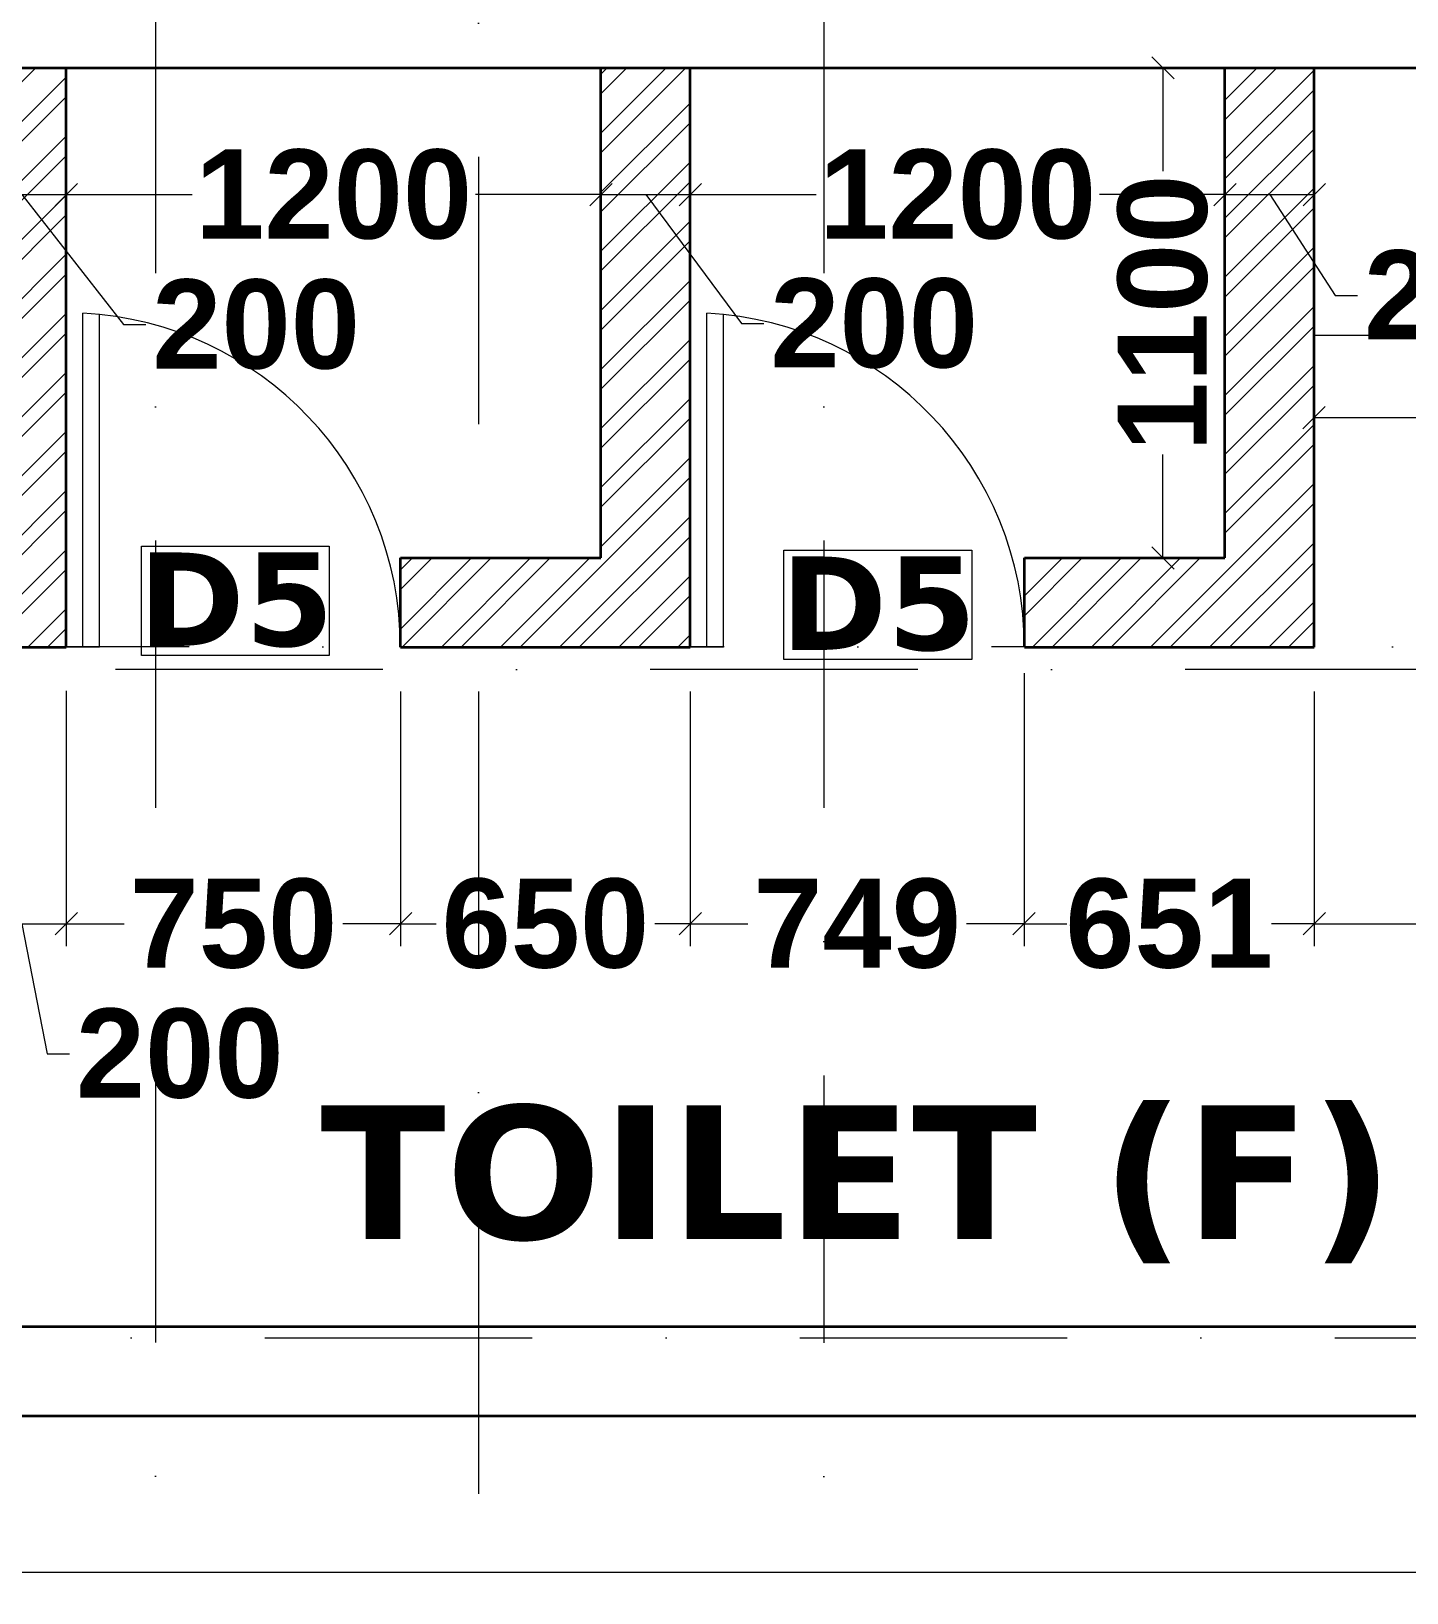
# Model space of a CAD drawing. Header units: millimetres. Extents: x -3092155 to 4513934, y -12317808 to 1850003.
# Drawn here: x -446293 to -443206, y -5570459 to -5566954 of the extents above; entities that cross this region are included whole.
import ezdxf

# ---------------------------------------------------------------- set-up
doc = ezdxf.new("R2010")
doc.units = ezdxf.units.MM
doc.header["$LTSCALE"] = 2
doc.header["$MEASUREMENT"] = 0
doc.header["$PDMODE"] = 34
doc.header["$PDSIZE"] = 500
doc.linetypes.add('DASHDOT', pattern=[1, 0.5, -0.25, 0, -0.25])
for name, color, linetype, lineweight in [('D DIM', 250, 'Continuous', 9), ('D5', 10, 'Continuous', 5), ('DIM', 27, 'Continuous', 5), ('DOOR', 27, 'Continuous', 5), ('GRID', 251, 'DASHDOT', 5), ('hatch toilet', 42, 'Continuous', 9), ('TEXT', 7, 'Continuous', 13), ('WAll', 250, 'Continuous', 35)]:
    doc.layers.add(name, color=color, linetype=linetype, lineweight=lineweight)
doc.layers.add('partation wall', color=7, linetype='Continuous', lineweight=20, true_color=0x525023)
doc.styles.add('COLOUMNN DIM', font='ARIALNB.TTF', dxfattribs={"height": 550})
doc.styles.add('INNER DIM', font='ARIALNB.TTF', dxfattribs={"height": 250})
doc.styles.add('int dim', font='arialbd.ttf', dxfattribs={"height": 200})
doc.styles.add('style2', font='verdana.ttf')
doc.dimstyles.new('external final', dxfattribs={"dimscale": 0, "dimtxt": 250, "dimasz": 100, "dimexe": 50, "dimexo": 50, "dimgap": 50, "dimtad": 0, "dimdec": 0, "dimzin": 0, "dimdsep": 46, "dimtxsty": 'INNER DIM', "dimblk": 'ARCHTICK', "dimcen": 100, "dimdle": 50, "dimclrd": 256, "dimclre": 256, "dimclrt": 256, "dimadec": 0, "dimazin": 0, "dimtfac": 1, "dimtdec": 0, "dimtix": 1, "dimtmove": 1, "dimatfit": 3, "dimfxl": 50, "dimfxlon": 1, "dimtolj": 1, "dimtzin": 0, "dimlwd": -1, "dimlwe": -1, "dimarcsym": 1})
doc.dimstyles.new('lamon', dxfattribs={"dimtxt": 200, "dimasz": 50, "dimexe": 50, "dimexo": 100, "dimgap": 25, "dimtad": 0, "dimdec": 0, "dimzin": 3, "dimdsep": 46, "dimtxsty": 'int dim', "dimblk": 'OBLIQUE', "dimcen": 90, "dimclrd": 256, "dimclre": 256, "dimclrt": 256, "dimadec": 0, "dimazin": 0, "dimtfac": 1, "dimtdec": 0, "dimtofl": 0, "dimtmove": 1, "dimatfit": 3, "dimfxl": 1, "dimfrac": 1, "dimtolj": 1, "dimtzin": 0, "dimlwd": -1, "dimlwe": -1, "dimarcsym": 1})

# ---------------------------------------------------------------- blocks, each defined once
blk = doc.blocks.new('A$C782B46B9')
at = {"layer": 'DOOR', "ltscale": 100}
for p, q in [((998.8, 100), (3.8, 100)), ((998.8, 100), (998.8, 0)), ((998.8, 50), (0, 50))]:
    blk.add_line(p, q, dxfattribs=at)
blk.add_arc((998.8, 0), 1000, 90, 177.134, dxfattribs=at)
blk = doc.blocks.new('_ArchTick')
at = {"color": 0, "linetype": 'ByBlock', "const_width": 0.15}
blk.add_lwpolyline([(-0.5, -0.5), (0.5, 0.5)], dxfattribs=at)
blk = doc.blocks.new('*D572')
at = {"layer": 'D DIM', "ltscale": 100, "transparency": 16777216}
for p, q in [((-447613.5, -5570462.4), (-447613.5, -5570362.4)), ((-425843.9, -5570462.4), (-425843.9, -5570362.4)), ((-447663.5, -5570412.4), (-437166.3, -5570412.4)), ((-425793.9, -5570412.4), (-436291.1, -5570412.4))]:
    blk.add_line(p, q, dxfattribs=at)
at = {"layer": 'Defpoints', "color": 0, "lineweight": 50, "ltscale": 100, "transparency": 16777216}
for p in [(-447613.5, -5570412.4), (-447613.5, -5571611.2), (-425843.9, -5571611.2)]:
    blk.add_point(p, dxfattribs=at)
at = {"layer": 'D DIM', "ltscale": 100, "transparency": 16777216, "xscale": 100, "yscale": 100, "zscale": 100, "rotation": 180}
blk.add_blockref('_ArchTick', (-447613.5, -5570412.4), dxfattribs=at)
at = {"layer": 'D DIM', "ltscale": 100, "transparency": 16777216, "xscale": 100, "yscale": 100, "zscale": 100}
blk.add_blockref('_ArchTick', (-425843.9, -5570412.4), dxfattribs=at)
at = {"layer": 'D DIM', "ltscale": 100, "transparency": 16777216, "insert": (-436728.7, -5570412.4), "char_height": 250, "attachment_point": 5, "style": 'INNER DIM'}
blk.add_mtext('\\A1;21770', dxfattribs=at)
blk = doc.blocks.new('_Oblique')
at = {"color": 0, "linetype": 'ByBlock', "lineweight": -2}
blk.add_line((-0.5, -0.5), (0.5, 0.5), dxfattribs=at)
blk = doc.blocks.new('*D622')
at = {"layer": 'Defpoints', "color": 0, "lineweight": 50, "ltscale": 100, "transparency": 16777216}
for p in [(-446413.9, -5568334.5), (-446213.9, -5568334.5), (-446213.9, -5568957.1)]:
    blk.add_point(p, dxfattribs=at)
at = {"layer": 'DIM', "ltscale": 100, "transparency": 16777216}
for p, q in [((-446413.9, -5568434.5), (-446413.9, -5569007.1)), ((-446213.9, -5568434.5), (-446213.9, -5569007.1)), ((-446413.9, -5568957.1), (-446213.9, -5568957.1)), ((-446313.9, -5568957.1), (-446257, -5569248.9)), ((-446257, -5569248.9), (-446207, -5569248.9))]:
    blk.add_line(p, q, dxfattribs=at)
at = {"layer": 'DIM', "ltscale": 100, "transparency": 16777216, "xscale": 50, "yscale": 50, "zscale": 50, "rotation": 180}
blk.add_blockref('_Oblique', (-446413.9, -5568957.1), dxfattribs=at)
at = {"layer": 'DIM', "ltscale": 100, "transparency": 16777216, "xscale": 50, "yscale": 50, "zscale": 50}
blk.add_blockref('_Oblique', (-446213.9, -5568957.1), dxfattribs=at)
at = {"layer": 'DIM', "ltscale": 100, "transparency": 16777216, "insert": (-445959.3, -5569248.9), "char_height": 200, "attachment_point": 5, "style": 'int dim'}
blk.add_mtext('\\A1;200', dxfattribs=at)
blk = doc.blocks.new('*D623')
at = {"layer": 'Defpoints', "color": 0, "lineweight": 50, "ltscale": 100, "transparency": 16777216}
for p in [(-446213.9, -5568334.5), (-445463.9, -5568335.7), (-445463.9, -5568957.1)]:
    blk.add_point(p, dxfattribs=at)
at = {"layer": 'DIM', "ltscale": 100, "transparency": 16777216}
for p, q in [((-446213.9, -5568434.5), (-446213.9, -5569007.1)), ((-445463.9, -5568435.7), (-445463.9, -5569007.1)), ((-446213.9, -5568957.1), (-446084.2, -5568957.1)), ((-445463.9, -5568957.1), (-445593.7, -5568957.1))]:
    blk.add_line(p, q, dxfattribs=at)
at = {"layer": 'DIM', "ltscale": 100, "transparency": 16777216, "xscale": 50, "yscale": 50, "zscale": 50, "rotation": 180}
blk.add_blockref('_Oblique', (-446213.9, -5568957.1), dxfattribs=at)
at = {"layer": 'DIM', "ltscale": 100, "transparency": 16777216, "xscale": 50, "yscale": 50, "zscale": 50}
blk.add_blockref('_Oblique', (-445463.9, -5568957.1), dxfattribs=at)
at = {"layer": 'DIM', "ltscale": 100, "transparency": 16777216, "insert": (-445838.9, -5568957.1), "char_height": 200, "attachment_point": 5, "style": 'int dim'}
blk.add_mtext('\\A1;750', dxfattribs=at)
blk = doc.blocks.new('*D624')
at = {"layer": 'Defpoints', "color": 0, "lineweight": 50, "ltscale": 100, "transparency": 16777216}
for p in [(-445463.9, -5568335.7), (-444813.9, -5568335.7), (-444813.9, -5568957.1)]:
    blk.add_point(p, dxfattribs=at)
at = {"layer": 'DIM', "ltscale": 100, "transparency": 16777216}
for p, q in [((-445463.9, -5568435.7), (-445463.9, -5569007.1)), ((-444813.9, -5568435.7), (-444813.9, -5569007.1)), ((-445463.9, -5568957.1), (-445384.2, -5568957.1)), ((-444813.9, -5568957.1), (-444893.7, -5568957.1))]:
    blk.add_line(p, q, dxfattribs=at)
at = {"layer": 'DIM', "ltscale": 100, "transparency": 16777216, "xscale": 50, "yscale": 50, "zscale": 50, "rotation": 180}
blk.add_blockref('_Oblique', (-445463.9, -5568957.1), dxfattribs=at)
at = {"layer": 'DIM', "ltscale": 100, "transparency": 16777216, "xscale": 50, "yscale": 50, "zscale": 50}
blk.add_blockref('_Oblique', (-444813.9, -5568957.1), dxfattribs=at)
at = {"layer": 'DIM', "ltscale": 100, "transparency": 16777216, "insert": (-445138.9, -5568957.1), "char_height": 200, "attachment_point": 5, "style": 'int dim'}
blk.add_mtext('\\A1;650', dxfattribs=at)
blk = doc.blocks.new('*D625')
at = {"layer": 'Defpoints', "color": 0, "lineweight": 50, "ltscale": 100, "transparency": 16777216}
for p in [(-444065, -5568294.8), (-444813.9, -5568335.7), (-444065, -5568957.1)]:
    blk.add_point(p, dxfattribs=at)
at = {"layer": 'DIM', "ltscale": 100, "transparency": 16777216}
for p, q in [((-444065, -5568394.8), (-444065, -5569007.1)), ((-444813.9, -5568435.7), (-444813.9, -5569007.1)), ((-444813.9, -5568957.1), (-444685.1, -5568957.1)), ((-444065, -5568957.1), (-444193.8, -5568957.1))]:
    blk.add_line(p, q, dxfattribs=at)
at = {"layer": 'DIM', "ltscale": 100, "transparency": 16777216, "xscale": 50, "yscale": 50, "zscale": 50, "rotation": 180}
blk.add_blockref('_Oblique', (-444813.9, -5568957.1), dxfattribs=at)
at = {"layer": 'DIM', "ltscale": 100, "transparency": 16777216, "xscale": 50, "yscale": 50, "zscale": 50}
blk.add_blockref('_Oblique', (-444065, -5568957.1), dxfattribs=at)
at = {"layer": 'DIM', "ltscale": 100, "transparency": 16777216, "insert": (-444439.5, -5568957.1), "char_height": 200, "attachment_point": 5, "style": 'int dim'}
blk.add_mtext('\\A1;749', dxfattribs=at)
blk = doc.blocks.new('*D626')
at = {"layer": 'Defpoints', "color": 0, "lineweight": 50, "ltscale": 100, "transparency": 16777216}
for p in [(-444065, -5568294.8), (-443413.9, -5568335.7), (-443413.9, -5568957.1)]:
    blk.add_point(p, dxfattribs=at)
at = {"layer": 'DIM', "ltscale": 100, "transparency": 16777216}
for p, q in [((-444065, -5568394.8), (-444065, -5569007.1)), ((-443413.9, -5568435.7), (-443413.9, -5569007.1)), ((-444065, -5568957.1), (-443968.9, -5568957.1)), ((-443413.9, -5568957.1), (-443510, -5568957.1))]:
    blk.add_line(p, q, dxfattribs=at)
at = {"layer": 'DIM', "ltscale": 100, "transparency": 16777216, "xscale": 50, "yscale": 50, "zscale": 50, "rotation": 180}
blk.add_blockref('_Oblique', (-444065, -5568957.1), dxfattribs=at)
at = {"layer": 'DIM', "ltscale": 100, "transparency": 16777216, "xscale": 50, "yscale": 50, "zscale": 50}
blk.add_blockref('_Oblique', (-443413.9, -5568957.1), dxfattribs=at)
at = {"layer": 'DIM', "ltscale": 100, "transparency": 16777216, "insert": (-443739.5, -5568957.1), "char_height": 200, "attachment_point": 5, "style": 'int dim'}
blk.add_mtext('\\A1;651', dxfattribs=at)
blk = doc.blocks.new('*D627')
at = {"layer": 'Defpoints', "color": 0, "lineweight": 50, "ltscale": 100, "transparency": 16777216}
for p in [(-441588.9, -5568280.9), (-443413.9, -5568335.7), (-441588.9, -5568957.1)]:
    blk.add_point(p, dxfattribs=at)
at = {"layer": 'DIM', "ltscale": 100, "transparency": 16777216}
for p, q in [((-441588.9, -5568380.9), (-441588.9, -5569007.1)), ((-443413.9, -5568435.7), (-443413.9, -5569007.1)), ((-443413.9, -5568957.1), (-442821.9, -5568957.1)), ((-441588.9, -5568957.1), (-442180.9, -5568957.1))]:
    blk.add_line(p, q, dxfattribs=at)
at = {"layer": 'DIM', "ltscale": 100, "transparency": 16777216, "xscale": 50, "yscale": 50, "zscale": 50, "rotation": 180}
blk.add_blockref('_Oblique', (-443413.9, -5568957.1), dxfattribs=at)
at = {"layer": 'DIM', "ltscale": 100, "transparency": 16777216, "xscale": 50, "yscale": 50, "zscale": 50}
blk.add_blockref('_Oblique', (-441588.9, -5568957.1), dxfattribs=at)
at = {"layer": 'DIM', "ltscale": 100, "transparency": 16777216, "insert": (-442501.4, -5568957.1), "char_height": 200, "attachment_point": 5, "style": 'int dim'}
blk.add_mtext('\\A1;1825', dxfattribs=at)
blk = doc.blocks.new('*D633')
at = {"layer": 'Defpoints', "color": 0, "lineweight": 50, "ltscale": 100, "transparency": 16777216}
for p in [(-446413.9, -5567035.7), (-446213.9, -5567035.7), (-446213.9, -5567320.8)]:
    blk.add_point(p, dxfattribs=at)
at = {"layer": 'DIM', "ltscale": 100, "transparency": 16777216}
for p, q in [((-446413.9, -5567135.7), (-446413.9, -5567370.8)), ((-446213.9, -5567135.7), (-446213.9, -5567370.8)), ((-446413.9, -5567320.8), (-446213.9, -5567320.8)), ((-446313.9, -5567320.8), (-446085.7, -5567612.5)), ((-446085.7, -5567612.5), (-446035.7, -5567612.5))]:
    blk.add_line(p, q, dxfattribs=at)
at = {"layer": 'DIM', "ltscale": 100, "transparency": 16777216, "xscale": 50, "yscale": 50, "zscale": 50, "rotation": 180}
blk.add_blockref('_Oblique', (-446413.9, -5567320.8), dxfattribs=at)
at = {"layer": 'DIM', "ltscale": 100, "transparency": 16777216, "xscale": 50, "yscale": 50, "zscale": 50}
blk.add_blockref('_Oblique', (-446213.9, -5567320.8), dxfattribs=at)
at = {"layer": 'DIM', "ltscale": 100, "transparency": 16777216, "insert": (-445787.9, -5567612.5), "char_height": 200, "attachment_point": 5, "style": 'int dim'}
blk.add_mtext('\\A1;200', dxfattribs=at)
blk = doc.blocks.new('*D634')
at = {"layer": 'Defpoints', "color": 0, "lineweight": 50, "ltscale": 100, "transparency": 16777216}
for p in [(-446213.9, -5567035.7), (-445013.9, -5567035.7), (-445013.9, -5567320.8)]:
    blk.add_point(p, dxfattribs=at)
at = {"layer": 'DIM', "ltscale": 100, "transparency": 16777216}
for p, q in [((-446213.9, -5567135.7), (-446213.9, -5567370.8)), ((-445013.9, -5567135.7), (-445013.9, -5567370.8)), ((-446213.9, -5567320.8), (-445931.7, -5567320.8)), ((-445013.9, -5567320.8), (-445296.1, -5567320.8))]:
    blk.add_line(p, q, dxfattribs=at)
at = {"layer": 'DIM', "ltscale": 100, "transparency": 16777216, "xscale": 50, "yscale": 50, "zscale": 50, "rotation": 180}
blk.add_blockref('_Oblique', (-446213.9, -5567320.8), dxfattribs=at)
at = {"layer": 'DIM', "ltscale": 100, "transparency": 16777216, "xscale": 50, "yscale": 50, "zscale": 50}
blk.add_blockref('_Oblique', (-445013.9, -5567320.8), dxfattribs=at)
at = {"layer": 'DIM', "ltscale": 100, "transparency": 16777216, "insert": (-445613.9, -5567320.8), "char_height": 200, "attachment_point": 5, "style": 'int dim'}
blk.add_mtext('\\A1;1200', dxfattribs=at)
blk = doc.blocks.new('*D635')
at = {"layer": 'Defpoints', "color": 0, "lineweight": 50, "ltscale": 100, "transparency": 16777216}
for p in [(-445013.9, -5567035.7), (-444813.9, -5567035.7), (-444813.9, -5567320.8)]:
    blk.add_point(p, dxfattribs=at)
at = {"layer": 'DIM', "ltscale": 100, "transparency": 16777216}
for p, q in [((-445013.9, -5567135.7), (-445013.9, -5567370.8)), ((-444813.9, -5567135.7), (-444813.9, -5567370.8)), ((-445013.9, -5567320.8), (-444813.9, -5567320.8)), ((-444913.9, -5567320.8), (-444699, -5567610.1)), ((-444699, -5567610.1), (-444649, -5567610.1))]:
    blk.add_line(p, q, dxfattribs=at)
at = {"layer": 'DIM', "ltscale": 100, "transparency": 16777216, "xscale": 50, "yscale": 50, "zscale": 50, "rotation": 180}
blk.add_blockref('_Oblique', (-445013.9, -5567320.8), dxfattribs=at)
at = {"layer": 'DIM', "ltscale": 100, "transparency": 16777216, "xscale": 50, "yscale": 50, "zscale": 50}
blk.add_blockref('_Oblique', (-444813.9, -5567320.8), dxfattribs=at)
at = {"layer": 'DIM', "ltscale": 100, "transparency": 16777216, "insert": (-444401.3, -5567610.1), "char_height": 200, "attachment_point": 5, "style": 'int dim'}
blk.add_mtext('\\A1;200', dxfattribs=at)
blk = doc.blocks.new('*D636')
at = {"layer": 'Defpoints', "color": 0, "lineweight": 50, "ltscale": 100, "transparency": 16777216}
for p in [(-444813.9, -5567035.7), (-443613.9, -5567035.7), (-443613.9, -5567320.8)]:
    blk.add_point(p, dxfattribs=at)
at = {"layer": 'DIM', "ltscale": 100, "transparency": 16777216}
for p, q in [((-444813.9, -5567135.7), (-444813.9, -5567370.8)), ((-443613.9, -5567135.7), (-443613.9, -5567370.8)), ((-444813.9, -5567320.8), (-444531.7, -5567320.8)), ((-443613.9, -5567320.8), (-443896.1, -5567320.8))]:
    blk.add_line(p, q, dxfattribs=at)
at = {"layer": 'DIM', "ltscale": 100, "transparency": 16777216, "xscale": 50, "yscale": 50, "zscale": 50, "rotation": 180}
blk.add_blockref('_Oblique', (-444813.9, -5567320.8), dxfattribs=at)
at = {"layer": 'DIM', "ltscale": 100, "transparency": 16777216, "xscale": 50, "yscale": 50, "zscale": 50}
blk.add_blockref('_Oblique', (-443613.9, -5567320.8), dxfattribs=at)
at = {"layer": 'DIM', "ltscale": 100, "transparency": 16777216, "insert": (-444213.9, -5567320.8), "char_height": 200, "attachment_point": 5, "style": 'int dim'}
blk.add_mtext('\\A1;1200', dxfattribs=at)
blk = doc.blocks.new('*D637')
at = {"layer": 'Defpoints', "color": 0, "lineweight": 50, "ltscale": 100, "transparency": 16777216}
for p in [(-443613.9, -5567035.7), (-443413.9, -5567035.7), (-443413.9, -5567320.8)]:
    blk.add_point(p, dxfattribs=at)
at = {"layer": 'DIM', "ltscale": 100, "transparency": 16777216}
for p, q in [((-443613.9, -5567135.7), (-443613.9, -5567370.8)), ((-443413.9, -5567135.7), (-443413.9, -5567370.8)), ((-443613.9, -5567320.8), (-443413.9, -5567320.8)), ((-443513.9, -5567320.8), (-443367.1, -5567547.1)), ((-443367.1, -5567547.1), (-443317.1, -5567547.1))]:
    blk.add_line(p, q, dxfattribs=at)
at = {"layer": 'DIM', "ltscale": 100, "transparency": 16777216, "xscale": 50, "yscale": 50, "zscale": 50, "rotation": 180}
blk.add_blockref('_Oblique', (-443613.9, -5567320.8), dxfattribs=at)
at = {"layer": 'DIM', "ltscale": 100, "transparency": 16777216, "xscale": 50, "yscale": 50, "zscale": 50}
blk.add_blockref('_Oblique', (-443413.9, -5567320.8), dxfattribs=at)
at = {"layer": 'DIM', "ltscale": 100, "transparency": 16777216, "insert": (-443069.4, -5567547.1), "char_height": 200, "attachment_point": 5, "style": 'int dim'}
blk.add_mtext('\\A1;200', dxfattribs=at)
blk = doc.blocks.new('*D642')
at = {"layer": 'Defpoints', "color": 0, "lineweight": 50, "ltscale": 100, "transparency": 16777216}
for p in [(-443753.5, -5567036.2), (-443613.9, -5567036.2), (-443613.9, -5568136.2)]:
    blk.add_point(p, dxfattribs=at)
at = {"layer": 'DIM', "ltscale": 100, "transparency": 16777216}
for p, q in [((-443713.9, -5567036.2), (-443803.5, -5567036.2)), ((-443753.5, -5567036.2), (-443753.5, -5567268.4)), ((-443753.5, -5568136.2), (-443753.5, -5567904)), ((-443713.9, -5568136.2), (-443803.5, -5568136.2))]:
    blk.add_line(p, q, dxfattribs=at)
at = {"layer": 'DIM', "ltscale": 100, "transparency": 16777216, "xscale": 50, "yscale": 50, "zscale": 50}
for p, rotation in [((-443753.5, -5567036.2), 90), ((-443753.5, -5568136.2), 270)]:
    blk.add_blockref('_Oblique', p, dxfattribs=dict(at, rotation=rotation))
at = {"layer": 'DIM', "ltscale": 100, "transparency": 16777216, "insert": (-443753.5, -5567586.2), "char_height": 200, "attachment_point": 5, "rotation": 90, "style": 'int dim'}
blk.add_mtext('\\A1;1100', dxfattribs=at)
blk = doc.blocks.new('*D964')
at = {"layer": 'Defpoints', "color": 0, "lineweight": 50, "ltscale": 100, "transparency": 16777216}
for p in [(-443414.3, -5567636.2), (-441589.3, -5567636.2), (-441589.3, -5567821.1)]:
    blk.add_point(p, dxfattribs=at)
at = {"layer": 'DIM', "ltscale": 100, "transparency": 16777216}
for p, q in [((-443414.3, -5567736.2), (-443414.3, -5567871.1)), ((-441589.3, -5567736.2), (-441589.3, -5567871.1)), ((-443414.3, -5567821.1), (-442822.3, -5567821.1)), ((-441589.3, -5567821.1), (-442181.3, -5567821.1))]:
    blk.add_line(p, q, dxfattribs=at)
at = {"layer": 'DIM', "ltscale": 100, "transparency": 16777216, "xscale": 50, "yscale": 50, "zscale": 50, "rotation": 180}
blk.add_blockref('_Oblique', (-443414.3, -5567821.1), dxfattribs=at)
at = {"layer": 'DIM', "ltscale": 100, "transparency": 16777216, "xscale": 50, "yscale": 50, "zscale": 50}
blk.add_blockref('_Oblique', (-441589.3, -5567821.1), dxfattribs=at)
at = {"layer": 'DIM', "ltscale": 100, "transparency": 16777216, "insert": (-442501.8, -5567821.1), "char_height": 200, "attachment_point": 5, "style": 'int dim'}
blk.add_mtext('\\A1;1825', dxfattribs=at)
blk = doc.blocks.new('*D1043')
at = {"layer": 'D DIM', "ltscale": 100, "transparency": 16777216}
for p, q in [((-371304.6, -5563836.2), (-371304.6, -5565380.5)), ((-371354.6, -5563886.2), (-371254.6, -5563886.2)), ((-371304.6, -5568385.5), (-371304.6, -5566841.2)), ((-371254.6, -5568335.5), (-371354.6, -5568335.5))]:
    blk.add_line(p, q, dxfattribs=at)
at = {"layer": 'Defpoints', "color": 0, "lineweight": 50, "ltscale": 100, "transparency": 16777216}
for p in [(-456692.5, -5563886.2), (-371304.6, -5563886.2), (-369359.9, -5568335.5)]:
    blk.add_point(p, dxfattribs=at)
at = {"layer": 'D DIM', "ltscale": 100, "transparency": 16777216, "xscale": 100, "yscale": 100, "zscale": 100}
for p, rotation in [((-371304.6, -5563886.2), 90), ((-371304.6, -5568335.5), 270)]:
    blk.add_blockref('_ArchTick', p, dxfattribs=dict(at, rotation=rotation))
at = {"layer": 'D DIM', "ltscale": 100, "transparency": 16777216, "insert": (-371304.6, -5566110.8), "char_height": 550, "attachment_point": 5, "rotation": 90, "style": 'COLOUMNN DIM'}
blk.add_mtext('\\A1;4449', dxfattribs=at)

msp = doc.modelspace()

# ---------------------------------------------------------------- hatches: boundary and pattern name
at = {"layer": 'hatch toilet', "ltscale": 100}
h = msp.add_hatch(dxfattribs=at)
h.set_pattern_fill('ANSI32', color=256, scale=250, style=0)
h.set_pattern_definition([(45, (-227379.82, 311194.99), (-66.2912607, 66.2912607), []), (45, (-227335.63, 311194.99), (-66.2912607, 66.2912607), [])])
h.paths.add_polyline_path([(-447164.3, -5565736.2), (-447164.3, -5565536.2), (-447614.8, -5565536.2), (-447614.8, -5565736.2)])
h.paths.add_polyline_path([(-446214.3, -5565536.2), (-446414.3, -5565536.2), (-446414.3, -5566836.2), (-446214.3, -5566836.2)])
h.paths.add_polyline_path([(-444064.3, -5565736.2), (-443614.3, -5565736.2), (-443614.3, -5566836.2), (-443414.3, -5566836.2), (-443414.3, -5565536.2), (-444064.3, -5565536.2)])
h.paths.add_polyline_path([(-443414.3, -5567036.2), (-443614.3, -5567036.2), (-443614.3, -5568136.2), (-444064.3, -5568136.2), (-444064.3, -5568336.2), (-443414.3, -5568336.2)])
h.paths.add_polyline_path([(-444814.3, -5568336.2), (-444814.3, -5567036.2), (-445014.3, -5567036.2), (-445014.3, -5568136.2), (-445464.3, -5568136.2), (-445464.3, -5568336.2)])
h.paths.add_polyline_path([(-446214.3, -5568336.2), (-446214.3, -5567036.2), (-446414.3, -5567036.2), (-446414.3, -5568336.2)])
h.paths.add_polyline_path([(-447164.3, -5568136.2), (-447614.8, -5568136.2), (-447614.8, -5568336.2), (-447164.3, -5568336.2)])

# ---------------------------------------------------------------- linework, layer by layer
at = {"layer": 'D5', "ltscale": 0.1}
for points in [[(-446045.5, -5568109.8), (-445624, -5568109.8), (-445624, -5568354.8), (-446045.5, -5568354.8)], [(-444603.9, -5568118.8), (-444182.5, -5568118.8), (-444182.5, -5568363.8), (-444603.9, -5568363.8)]]:
    msp.add_lwpolyline(points, close=True, dxfattribs=at)
at = {"layer": 'GRID', "color": 5, "ltscale": 600}
for p, q in [((-445289, -5497630.3), (-445289, -5586432.3)), ((-446013.9, -5498491), (-446013.9, -5585571.5)), ((-444513.9, -5498491.5), (-444513.9, -5585571))]:
    msp.add_line(p, q, dxfattribs=at)
at = {"layer": 'GRID', "color": 6, "ltscale": 600}
for p, q in [((-367931.8, -5568335.5), (-458428.7, -5568335.5)), ((-365097, -5568386.2), (-461068.2, -5568386.2)), ((-462569.7, -5569886.2), (-364939.2, -5569886.2))]:
    msp.add_line(p, q, dxfattribs=at)
at = {"layer": 'partation wall', "ltscale": 100}
msp.add_line((-443414.3, -5567636.2), (-441589.3, -5567636.2), dxfattribs=at)
at = {"layer": 'WAll', "ltscale": 100}
for p, q in [((-446414.3, -5567036.2), (-445014.3, -5567036.2)), ((-446214.3, -5568336.2), (-446214.3, -5567036.2)), ((-445014.3, -5567036.2), (-443414.3, -5567036.2)), ((-445014.3, -5568136.2), (-445014.3, -5567036.2)), ((-444814.3, -5568336.2), (-444814.3, -5567036.2)), ((-443614.3, -5568136.2), (-443614.3, -5567036.2)), ((-443414.3, -5567036.2), (-441589.3, -5567036.2)), ((-443414.3, -5568336.2), (-443414.3, -5567036.2)), ((-445464.3, -5568136.2), (-445014.3, -5568136.2)), ((-445464.3, -5568336.2), (-445464.3, -5568136.2)), ((-444064.3, -5568136.2), (-443614.3, -5568136.2)), ((-444064.3, -5568336.2), (-444064.3, -5568136.2)), ((-446414.3, -5568336.2), (-446214.3, -5568336.2)), ((-445464.3, -5568336.2), (-444814.3, -5568336.2)), ((-444064.3, -5568336.2), (-443414.3, -5568336.2)), ((-447614.3, -5569861.2), (-438894.3, -5569861.2)), ((-447614.3, -5570061.2), (-438694.3, -5570061.2))]:
    msp.add_line(p, q, dxfattribs=at)

# ---------------------------------------------------------------- block references
at = {"layer": 'DOOR', "ltscale": 100, "xscale": 0.75, "yscale": 0.75, "zscale": 0.749999999998603, "rotation": 270}
for p in [(-446214.3, -5567587.1), (-444814.3, -5567587.1)]:
    msp.add_blockref('A$C782B46B9', p, dxfattribs=at)

# ---------------------------------------------------------------- texts
at = {"layer": 'D5', "ltscale": 0.1, "char_height": 210, "attachment_point": 5, "style": 'style2'}
for insert in [(-445832.9, -5568230.8), (-444391.4, -5568239.8)]:
    msp.add_mtext('\\pt2310;{\\fVerdana|b1|i0|c0|p34;D5}', dxfattribs=dict(at, insert=insert))
at = {"layer": 'TEXT', "ltscale": 0.1, "insert": (-444439.4, -5569541.8), "char_height": 300, "attachment_point": 5, "style": 'style2'}
msp.add_mtext('\\pt3300;{\\fVerdana|b1|i0|c0|p34;TOILET (F)}', dxfattribs=at)

# ---------------------------------------------------------------- dimensions: what is measured, and where the dimension line sits
at = {"layer": 'D DIM', "ltscale": 100}
dim = msp.add_linear_dim(base=(-371304.6, -5563886.2), p1=(-369359.9, -5568335.5), p2=(-456692.5, -5563886.2), angle=90, dimstyle='external final', override={"dimscale": 1, "dimtxsty": 'COLOUMNN DIM'}, dxfattribs=at)
dim.commit()
dim.dimension.update_dxf_attribs({"geometry": '*D1043', "text_midpoint": (-371304.6, -5566110.8)})
dim = msp.add_linear_dim(base=(-447613.5, -5570412.4), p1=(-425843.9, -5571611.2), p2=(-447613.5, -5571611.2), dimstyle='external final', override={"dimscale": 1}, dxfattribs=at)
dim.commit()
dim.dimension.update_dxf_attribs({"geometry": '*D572', "text_midpoint": (-436728.7, -5570412.4)})
at = {"layer": 'DIM', "ltscale": 100}
for base, p1, p2, angle, picture, middle in [((-443753.5, -5567036.2), (-443613.9, -5568136.2), (-443613.9, -5567036.2), 90, '*D642', (-443753.5, -5567586.2)), ((-445013.9, -5567320.8), (-446213.9, -5567035.7), (-445013.9, -5567035.7), 360, '*D634', (-445613.9, -5567320.8)), ((-443613.9, -5567320.8), (-444813.9, -5567035.7), (-443613.9, -5567035.7), 360, '*D636', (-444213.9, -5567320.8)), ((-441588.9, -5568957.1), (-443413.9, -5568335.7), (-441588.9, -5568280.9), 360, '*D627', (-442501.4, -5568957.1)), ((-444065, -5568957.1), (-444813.9, -5568335.7), (-444065, -5568294.8), 360, '*D625', (-444439.5, -5568957.1)), ((-443413.9, -5568957.1), (-444065, -5568294.8), (-443413.9, -5568335.7), 360, '*D626', (-443739.5, -5568957.1)), ((-445463.9, -5568957.1), (-446213.9, -5568334.5), (-445463.9, -5568335.7), 360, '*D623', (-445838.9, -5568957.1)), ((-444813.9, -5568957.1), (-445463.9, -5568335.7), (-444813.9, -5568335.7), 360, '*D624', (-445138.9, -5568957.1))]:
    dim = msp.add_linear_dim(base=base, p1=p1, p2=p2, angle=angle, dimstyle='lamon', dxfattribs=at)
    dim.commit()
    dim.dimension.update_dxf_attribs({"geometry": picture, "text_midpoint": middle})
for base, p1, p2, picture, middle in [((-446213.9, -5567320.8), (-446413.9, -5567035.7), (-446213.9, -5567035.7), '*D633', (-446010.7, -5567612.5)), ((-444813.9, -5567320.8), (-445013.9, -5567035.7), (-444813.9, -5567035.7), '*D635', (-444624, -5567610.1)), ((-443413.9, -5567320.8), (-443613.9, -5567035.7), (-443413.9, -5567035.7), '*D637', (-443292.1, -5567547.1)), ((-446213.9, -5568957.1), (-446413.9, -5568334.5), (-446213.9, -5568334.5), '*D622', (-446182, -5569248.9))]:
    dim = msp.add_linear_dim(base=base, p1=p1, p2=p2, angle=360, dimstyle='lamon', dxfattribs=at)
    dim.commit()
    dim.dimension.update_dxf_attribs({"geometry": picture, "text_midpoint": middle, "dimtype": 160})
dim = msp.add_linear_dim(base=(-441589.3, -5567821.1), p1=(-443414.3, -5567636.2), p2=(-441589.3, -5567636.2), dimstyle='lamon', dxfattribs=at)
dim.commit()
dim.dimension.update_dxf_attribs({"geometry": '*D964', "text_midpoint": (-442501.8, -5567821.1)})

doc.saveas('drawing.dxf')
